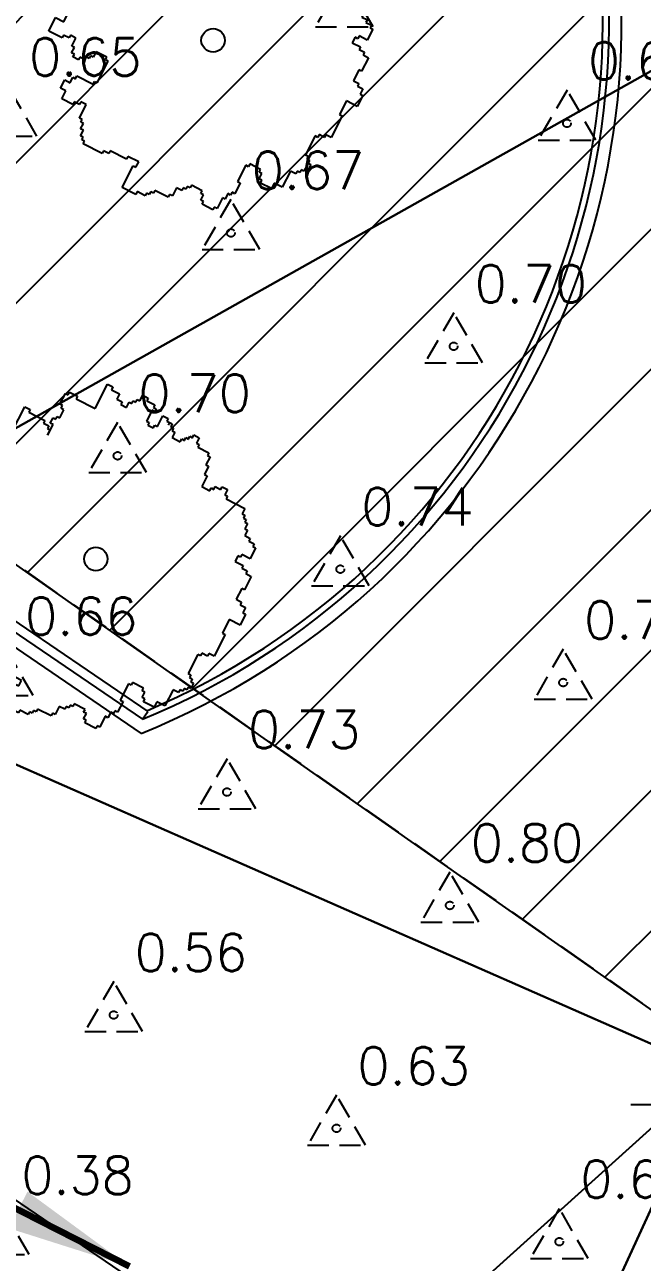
# Model space of a CAD drawing. Header units: metres. Extents: x 543100 to 543604, y 9574012 to 9574398.
# Drawn here: x 543201.81 to 543211.69, y 9574180.4 to 9574200.19 of the extents above; entities that cross this region are included whole.
import ezdxf

# ---------------------------------------------------------------- set-up
doc = ezdxf.new("R2010")
doc.units = ezdxf.units.M
doc.header["$LTSCALE"] = 0.1
for name, pattern in [('CONTINUO', [0]), ('DASHED2', [9.524999999999999, 6.35, -3.175]), ('HIDDEN', [9.524999999999999, 6.35, -3.175])]:
    doc.linetypes.add(name, pattern=pattern)
for name, color, linetype in [('###C_TOPO_TEXT', 7, 'Continuous'), ('#C_TOPO_TEXT', 7, 'Continuous'), ('#PROJ_PLATOS', 2, 'HIDDEN'), ('Area praça', 5, 'Continuous'), ('C-TOPO-TEXT', 7, 'Continuous'), ('HACHURA', 1, 'Continuous'), ('IMPL_CERCA', 8, 'Continuous'), ('IMPL_MEIO FIO', 8, 'Continuous'), ('IMPL_VEGETAÇÃO', 8, 'Continuous'), ('IMPL_ÁRVORES', 8, 'Continuous'), ('IMPLANTAÇÃO', 1, 'Continuous'), ('MalhaTriTG', 7, 'CONTINUO'), ('PROJ_PLATOS', 2, 'DASHED2'), ('XREF_IMPLNTACAO', 2, 'Continuous')]:
    doc.layers.add(name, color=color, linetype=linetype)
doc.layers.get('IMPLANTAÇÃO').off()
doc.styles.get("Standard").update_dxf_attribs({"font": 'simplex.shx'})
doc.dimstyles.get("Standard").update_dxf_attribs({"dimtxt": 0.18, "dimasz": 0.18, "dimexe": 0.18, "dimexo": 0.0625, "dimgap": 0.09, "dimtad": 0, "dimtih": 1, "dimtoh": 1, "dimdec": 4, "dimzin": 0, "dimdsep": 46, "dimtxsty": 'Standard', "dimcen": 0.09, "dimadec": 0, "dimazin": 0, "dimtfac": 1, "dimtdec": 4, "dimtofl": 0, "dimtmove": 0, "dimatfit": 3, "dimfxl": 1, "dimtolj": 1, "dimtzin": 0, "dimarcsym": 0})

# ---------------------------------------------------------------- blocks, each defined once
blk = doc.blocks.new('A$C76815E95')
at = {"layer": 'HACHURA'}
h = blk.add_hatch(dxfattribs=at)
h.set_pattern_fill('ANSI31', color=1, scale=0.5, style=0)
h.set_pattern_definition([(45, (-56.71623454557266, -140.2760906778276), (-1.122532015133644, 1.122532015133644), [])])
h.paths.add_polyline_path([(78.50253660278395, -21.53023425675929), (78.1706479433924, -22.02040452882648), (30.00293476006482, -129.1186275184155), (23.85615117452107, -140.2760906778276), (-56.71623454557266, -83.83502537757158), (-56.29154449922498, -82.40403590723872), (-2.601691384217702, 20.28950879722834), (78.41679475666024, -21.48937489651144)])
at = {"layer": 'HACHURA', "color": 8, "elevation": 30.47163635617762, "flags": 128}
blk.add_lwpolyline([(78.50253660278395, -21.53023425675929), (78.1706479433924, -22.02040452882648), (30.00293476006482, -129.1186275184155), (23.85615117452107, -140.2760906778276), (-56.71623454557266, -83.83502537757158), (-56.29154449922498, -82.40403590723872), (-2.601691384217702, 20.28950879722834), (78.41679475666024, -21.48937489651144)], close=True, dxfattribs=at)
blk = doc.blocks.new('Arv-sup')
at = {"layer": 'IMPL_VEGETAÇÃO', "color": 2}
for p, q in [((-0.8806546373597381, 2.060930780092463), (-0.8030544302922191, 2.060930780092463)), ((-0.8806546373597381, 1.71190549425117), (-0.8806546373597381, 2.060930780092463)), ((-0.8030544302922191, 2.060930780092463), (-0.8030544302922191, 2.022150266335885)), ((-0.4538556827279496, 2.060930780092463), (-0.415055821887476, 2.060930780092463)), ((-0.4538556827279496, 2.022150266335885), (-0.4538556827279496, 2.060930780092463)), ((-0.415055821887476, 2.138491807605618), (-0.3374561002065271, 2.138491807605618)), ((-0.415055821887476, 2.060930780092463), (-0.415055821887476, 2.138491807605618)), ((-0.3374561002065271, 2.138491807605618), (-0.3374561002065271, 2.09971129384904)), ((-0.3374561002065271, 2.09971129384904), (-0.2210565176851027, 2.09971129384904)), ((-0.2210565176851027, 2.09971129384904), (-0.2210565176851027, 2.060930780092463)), ((-0.2210565176851027, 2.060930780092463), (-0.1822566568446291, 2.060930780092463)), ((-0.1822566568446291, 2.060930780092463), (-0.1822566568446291, 2.022150266335885)), ((-0.8030544302922191, 2.022150266335885), (-0.6866548477707966, 2.022150266335885)), ((-0.6866548477707966, 2.022150266335885), (-0.6866548477707966, 1.94458890780669)), ((-0.6866548477707966, 1.94458890780669), (-0.6090551260898476, 1.94458890780669)), ((-0.6090551260898476, 1.94458890780669), (-0.6090551260898476, 1.905808394050112)), ((-0.6090551260898476, 1.905808394050112), (-0.5314554044088986, 1.905808394050112)), ((-0.5314554044088986, 1.983369752579293), (-0.492655543568425, 1.983369752579293)), ((-0.5314554044088986, 1.905808394050112), (-0.5314554044088986, 1.983369752579293)), ((-0.492655543568425, 2.022150266335885), (-0.4538556827279496, 2.022150266335885)), ((-0.492655543568425, 1.983369752579293), (-0.492655543568425, 2.022150266335885)), ((-0.2210565176851027, 2.022150266335885), (-0.2210565176851027, 1.86702788029352)), ((-0.1822566568446291, 2.022150266335885), (-0.2210565176851027, 2.022150266335885)), ((-0.06585707432320476, 2.022150266335885), (0.01174264735774422, 2.022150266335885)), ((-0.06585707432320476, 1.86702788029352), (-0.06585707432320476, 2.022150266335885)), ((0.01174264735774422, 2.022150266335885), (0.01174264735774422, 1.983369752579293)), ((0.01174264735774422, 1.983369752579293), (0.05054250819821782, 1.983369752579293)), ((0.01174264735774422, 1.983369752579293), (0.08934236903869142, 1.983369752579293)), ((0.05054250819821782, 1.983369752579293), (0.05054250819821782, 1.94458890780669)), ((0.08934236903869142, 1.983369752579293), (0.08934236903869142, 1.94458890780669)), ((0.08934236903869142, 1.94458890780669), (0.1281422298791668, 1.94458890780669)), ((0.1281422298791668, 1.94458890780669), (0.1281422298791668, 1.905808394050112)), ((0.1281422298791668, 1.905808394050112), (0.1669420907196404, 1.905808394050112)), ((0.1669420907196404, 1.905808394050112), (0.1669420907196404, 1.828247366536942)), ((0.3221415340815383, 1.905808394050112), (0.3609413949220137, 1.905808394050112)), ((0.3221415340815383, 1.86702788029352), (0.3221415340815383, 1.905808394050112)), ((0.3609413949220137, 1.94458890780669), (0.3997412557624873, 1.94458890780669)), ((0.3609413949220137, 1.905808394050112), (0.3609413949220137, 1.94458890780669)), ((0.3997412557624873, 1.983369752579293), (0.4773414628300063, 1.983369752579293)), ((0.3997412557624873, 1.94458890780669), (0.3997412557624873, 1.983369752579293)), ((0.4773414628300063, 1.983369752579293), (0.4773414628300063, 1.905808394050112)), ((0.4773414628300063, 1.905808394050112), (0.5161413236704799, 1.905808394050112)), ((0.5161413236704799, 1.905808394050112), (0.5161413236704799, 1.86702788029352)), ((-1.268653245764483, 1.750686008007747), (-1.152253663243059, 1.750686008007747)), ((-1.268653245764483, 1.71190549425117), (-1.268653245764483, 1.750686008007747)), ((-1.152253663243059, 1.750686008007747), (-1.152253663243059, 1.71190549425117)), ((-0.2210565176851027, 1.86702788029352), (-0.1822566568446291, 1.86702788029352)), ((-0.1822566568446291, 1.86702788029352), (-0.1822566568446291, 1.828247366536942)), ((-0.1822566568446291, 1.828247366536942), (-0.1046569351636801, 1.828247366536942)), ((-0.1046569351636801, 1.86702788029352), (-0.06585707432320476, 1.86702788029352)), ((-0.1046569351636801, 1.828247366536942), (-0.1046569351636801, 1.86702788029352)), ((0.1669420907196404, 1.828247366536942), (0.2833416732410647, 1.828247366536942)), ((0.2833416732410647, 1.86702788029352), (0.3221415340815383, 1.86702788029352)), ((0.2833416732410647, 1.828247366536942), (0.2833416732410647, 1.86702788029352)), ((0.5161413236704799, 1.86702788029352), (0.6713407670323779, 1.86702788029352)), ((0.6713407670323779, 1.86702788029352), (0.6713407670323779, 1.828247366536942)), ((0.6713407670323779, 1.828247366536942), (0.7101406278728533, 1.828247366536942)), ((0.7101406278728533, 1.828247366536942), (0.7101406278728533, 1.71190549425117)), ((-1.307453106604957, 1.71190549425117), (-1.268653245764483, 1.71190549425117)), ((-1.307453106604957, 1.556783108208819), (-1.307453106604957, 1.71190549425117)), ((-1.152253663243059, 1.71190549425117), (-0.8806546373597381, 1.71190549425117)), ((0.7101406278728533, 1.71190549425117), (0.7489404887133269, 1.71190549425117)), ((0.7489404887133269, 1.71190549425117), (0.7489404887133269, 1.595563621965397)), ((0.7489404887133269, 1.595563621965397), (0.7877403495538022, 1.595563621965397)), ((0.7877403495538022, 1.595563621965397), (0.7877403495538022, 1.440441235923046)), ((-1.268653245764483, 1.556783108208819), (-1.307453106604957, 1.556783108208819)), ((-1.268653245764483, 1.518002594452227), (-1.268653245764483, 1.556783108208819)), ((-1.229853384924008, 1.518002594452227), (-1.268653245764483, 1.518002594452227)), ((-1.229853384924008, 1.401660722166454), (-1.229853384924008, 1.518002594452227)), ((0.7877403495538022, 1.440441235923046), (0.9041399320752248, 1.440441235923046)), ((0.9041399320752248, 1.479221749679624), (0.9429397929157002, 1.479221749679624)), ((0.9041399320752248, 1.440441235923046), (0.9041399320752248, 1.479221749679624)), ((0.9429397929157002, 1.518002594452227), (1.020539514596647, 1.518002594452227)), ((0.9429397929157002, 1.479221749679624), (0.9429397929157002, 1.518002594452227)), ((1.020539514596647, 1.556783108208819), (1.098139236277596, 1.556783108208819)), ((1.020539514596647, 1.518002594452227), (1.020539514596647, 1.556783108208819)), ((1.098139236277596, 1.556783108208819), (1.098139236277596, 1.479221749679624)), ((1.098139236277596, 1.479221749679624), (1.136939097118072, 1.479221749679624)), ((1.136939097118072, 1.479221749679624), (1.136939097118072, 1.440441235923046)), ((1.136939097118072, 1.440441235923046), (1.408538123001392, 1.440441235923046)), ((1.408538123001392, 1.440441235923046), (1.408538123001392, 1.362880208409877)), ((-1.695451715009701, 0.7811711779970381), (-1.695451715009701, 1.324099363637274)), ((-1.695451715009701, 1.324099363637274), (-1.617851993328753, 1.324099363637274)), ((-1.617851993328753, 1.324099363637274), (-1.617851993328753, 1.285318849880682)), ((-1.617851993328753, 1.285318849880682), (-1.385052828285906, 1.285318849880682)), ((-1.385052828285906, 1.285318849880682), (-1.385052828285906, 1.246538336124104)), ((-1.307453106604957, 1.362880208409877), (-1.268653245764483, 1.362880208409877)), ((-1.307453106604957, 1.285318849880682), (-1.307453106604957, 1.362880208409877)), ((-1.268653245764483, 1.285318849880682), (-1.307453106604957, 1.285318849880682)), ((-1.268653245764483, 1.401660722166454), (-1.229853384924008, 1.401660722166454)), ((-1.268653245764483, 1.362880208409877), (-1.268653245764483, 1.401660722166454)), ((-1.268653245764483, 1.130196463838331), (-1.268653245764483, 1.285318849880682)), ((1.408538123001392, 1.362880208409877), (1.447337983841868, 1.362880208409877)), ((1.447337983841868, 1.362880208409877), (1.447337983841868, 1.324099363637274)), ((1.447337983841868, 1.324099363637274), (1.486137844682341, 1.324099363637274)), ((1.486137844682341, 1.324099363637274), (1.486137844682341, 1.285318849880682)), ((1.486137844682341, 1.285318849880682), (1.524937705522817, 1.285318849880682)), ((1.524937705522817, 1.285318849880682), (1.524937705522817, 1.207757822367526)), ((-1.385052828285906, 1.246538336124104), (-1.307453106604957, 1.246538336124104)), ((-1.307453106604957, 1.246538336124104), (-1.307453106604957, 1.207757822367526)), ((-1.307453106604957, 1.207757822367526), (-1.268653245764483, 1.207757822367526)), ((-1.268653245764483, 1.207757822367526), (-1.268653245764483, 1.130196463838331)), ((1.524937705522817, 1.207757822367526), (1.56373756636329, 1.207757822367526)), ((1.56373756636329, 1.207757822367526), (1.56373756636329, 1.130196463838331)), ((1.56373756636329, 1.130196463838331), (1.641337288044239, 1.130196463838331)), ((1.641337288044239, 1.130196463838331), (1.641337288044239, 1.091415950081753)), ((1.641337288044239, 1.091415950081753), (1.718937009725188, 1.091415950081753)), ((1.718937009725188, 1.091415950081753), (1.718937009725188, 1.052635436325176)), ((1.718937009725188, 1.052635436325176), (1.757736870565662, 1.052635436325176)), ((1.757736870565662, 1.052635436325176), (1.757736870565662, 0.8975130502828108)), ((1.602537427203764, 0.8587322055102078), (1.602537427203764, 0.7811711779970381)), ((1.641337288044239, 0.8587322055102078), (1.602537427203764, 0.8587322055102078)), ((1.641337288044239, 0.8975130502828108), (1.641337288044239, 0.8587322055102078)), ((1.757736870565662, 0.8975130502828108), (1.641337288044239, 0.8975130502828108)), ((-1.928250880052548, 0.7811711779970381), (-1.695451715009701, 0.7811711779970381)), ((-1.928250880052548, 0.7036101504838825), (-1.928250880052548, 0.7811711779970381)), ((-1.889451019212073, 0.7036101504838825), (-1.928250880052548, 0.7036101504838825)), ((-1.889451019212073, 0.6648293057112653), (-1.889451019212073, 0.7036101504838825)), ((-1.850651158371599, 0.6648293057112653), (-1.889451019212073, 0.6648293057112653)), ((-1.850651158371599, 0.470926405912337), (-1.850651158371599, 0.6648293057112653)), ((1.602537427203764, 0.7811711779970381), (1.718937009725188, 0.7811711779970381)), ((1.718937009725188, 0.7811711779970381), (1.718937009725188, 0.7423906642404603)), ((1.718937009725188, 0.7423906642404603), (1.796536731406137, 0.7423906642404603)), ((1.796536731406137, 0.7423906642404603), (1.796536731406137, 0.7036101504838825)), ((1.796536731406137, 0.7036101504838825), (1.874136938473656, 0.7036101504838825)), ((1.874136938473656, 0.7036101504838825), (1.874136938473656, 0.5097069196689148)), ((1.835337077633181, 0.5097069196689148), (1.835337077633181, 0.3545845336265643)), ((1.874136938473656, 0.5097069196689148), (1.835337077633181, 0.5097069196689148)), ((-1.889451019212073, 0.470926405912337), (-1.850651158371599, 0.470926405912337)), ((-1.889451019212073, 0.1994621475841996), (-1.889451019212073, 0.470926405912337)), ((1.835337077633181, 0.3545845336265643), (1.91293679931413, 0.3545845336265643)), ((1.91293679931413, 0.3545845336265643), (1.91293679931413, 0.3158040198699723)), ((-2.005850601733496, 0.1606816338276218), (-1.928250880052548, 0.1606816338276218)), ((-1.928250880052548, 0.1606816338276218), (-2.005850601733496, 0.1606816338276218)), ((-1.928250880052548, 0.1606816338276218), (-1.928250880052548, 0.121901120071044)), ((-1.928250880052548, -0.4210273965852167), (-1.928250880052548, 0.1606816338276218)), ((-1.850651158371599, 0.1994621475841996), (-1.889451019212073, 0.1994621475841996)), ((-1.850651158371599, 0.121901120071044), (-1.850651158371599, 0.1994621475841996)), ((1.91293679931413, 0.3158040198699723), (1.990536520995079, 0.3158040198699723)), ((1.990536520995079, 0.3158040198699723), (1.990536520995079, 0.2382429923568168)), ((1.990536520995079, 0.2382429923568168), (2.029336381835552, 0.2382429923568168)), ((2.029336381835552, 0.2382429923568168), (2.029336381835552, 0.08312060631445206)), ((-1.928250880052548, 0.121901120071044), (-1.850651158371599, 0.121901120071044)), ((1.874136938473656, 0.08312060631445206), (1.874136938473656, -0.1107826245005015)), ((2.029336381835552, 0.08312060631445206), (1.874136938473656, 0.08312060631445206)), ((1.874136938473656, -0.1107826245005015), (1.91293679931413, -0.1107826245005015)), ((1.91293679931413, -0.1107826245005015), (1.91293679931413, -0.4210273965852167)), ((-1.889451019212073, -0.4210273965852167), (-1.928250880052548, -0.4210273965852167)), ((-1.889451019212073, -0.4598079103417945), (-1.889451019212073, -0.4210273965852167)), ((-1.850651158371599, -0.4598079103417945), (-1.889451019212073, -0.4598079103417945)), ((-1.850651158371599, -0.4985884240983864), (-1.850651158371599, -0.4598079103417945)), ((1.757736870565662, -0.4598079103417945), (1.757736870565662, -0.4985884240983864)), ((1.835337077633181, -0.4598079103417945), (1.757736870565662, -0.4598079103417945)), ((1.835337077633181, -0.4210273965852167), (1.835337077633181, -0.4598079103417945)), ((1.91293679931413, -0.4210273965852167), (1.835337077633181, -0.4210273965852167)), ((-1.811851297531124, -0.4985884240983864), (-1.850651158371599, -0.4985884240983864)), ((-1.811851297531124, -0.653710810140737), (-1.811851297531124, -0.4985884240983864)), ((1.718937009725188, -0.4985884240983864), (1.718937009725188, -0.7700526824265097)), ((1.757736870565662, -0.4985884240983864), (1.718937009725188, -0.4985884240983864)), ((-1.928250880052548, -0.653710810140737), (-1.811851297531124, -0.653710810140737)), ((-1.928250880052548, -0.8476137099396652), (-1.928250880052548, -0.653710810140737)), ((-1.656651854169227, -0.7700526824265097), (-1.656651854169227, -0.8088331961830875)), ((-1.579052132488278, -0.7700526824265097), (-1.656651854169227, -0.7700526824265097)), ((-1.579052132488278, -0.8863942236962572), (-1.579052132488278, -0.7700526824265097)), ((1.718937009725188, -0.7700526824265097), (1.757736870565662, -0.7700526824265097)), ((1.757736870565662, -0.7700526824265097), (1.757736870565662, -0.8088331961830875)), ((-1.734251575850176, -0.8476137099396652), (-1.928250880052548, -0.8476137099396652)), ((-1.734251575850176, -0.8088331961830875), (-1.734251575850176, -0.8476137099396652)), ((-1.656651854169227, -0.8088331961830875), (-1.734251575850176, -0.8088331961830875)), ((-1.540252271647804, -0.8863942236962572), (-1.579052132488278, -0.8863942236962572)), ((-1.540252271647804, -0.963955582225438), (-1.540252271647804, -0.8863942236962572)), ((-1.385052828285906, -0.9251750684688602), (-1.385052828285906, -0.963955582225438)), ((-1.307453106604957, -0.9251750684688602), (-1.385052828285906, -0.9251750684688602)), ((-1.307453106604957, -0.8863942236962572), (-1.307453106604957, -0.9251750684688602)), ((-1.268653245764483, -0.8863942236962572), (-1.307453106604957, -0.8863942236962572)), ((-1.268653245764483, -0.8088331961830875), (-1.268653245764483, -0.8863942236962572)), ((-1.113453802402585, -0.8088331961830875), (-1.268653245764483, -0.8088331961830875)), ((-1.113453802402585, -0.8476137099396652), (-1.113453802402585, -0.8088331961830875)), ((-1.07465394156211, -0.8476137099396652), (-1.113453802402585, -0.8476137099396652)), ((-1.07465394156211, -1.15785848202438), (-1.07465394156211, -0.8476137099396652)), ((1.757736870565662, -0.8088331961830875), (1.796536731406137, -0.8088331961830875)), ((1.796536731406137, -0.8088331961830875), (1.796536731406137, -0.8476137099396652)), ((1.796536731406137, -0.8476137099396652), (1.835337077633181, -0.8476137099396652)), ((1.796536731406137, -0.9251750684688602), (1.796536731406137, -0.963955582225438)), ((1.835337077633181, -0.9251750684688602), (1.796536731406137, -0.9251750684688602)), ((1.835337077633181, -0.8476137099396652), (1.835337077633181, -0.9251750684688602)), ((-1.501452410807329, -0.963955582225438), (-1.540252271647804, -0.963955582225438)), ((-1.501452410807329, -1.00273609598203), (-1.501452410807329, -0.963955582225438)), ((-1.42385268912638, -1.00273609598203), (-1.501452410807329, -1.00273609598203)), ((-1.42385268912638, -0.963955582225438), (-1.42385268912638, -1.00273609598203)), ((-1.385052828285906, -0.963955582225438), (-1.42385268912638, -0.963955582225438)), ((1.641337288044239, -1.041516609738608), (1.641337288044239, -1.274200354310153)), ((1.718937009725188, -1.041516609738608), (1.641337288044239, -1.041516609738608)), ((1.718937009725188, -1.00273609598203), (1.718937009725188, -1.041516609738608)), ((1.757736870565662, -1.00273609598203), (1.718937009725188, -1.00273609598203)), ((1.757736870565662, -0.963955582225438), (1.757736870565662, -1.00273609598203)), ((1.796536731406137, -0.963955582225438), (1.757736870565662, -0.963955582225438)), ((-1.385052828285906, -1.235419840553575), (-1.346252967445432, -1.235419840553575)), ((-1.385052828285906, -1.312980868066731), (-1.385052828285906, -1.235419840553575)), ((-1.346252967445432, -1.196638995780958), (-1.113453802402585, -1.196638995780958)), ((-1.346252967445432, -1.235419840553575), (-1.346252967445432, -1.196638995780958)), ((-1.113453802402585, -1.15785848202438), (-1.07465394156211, -1.15785848202438)), ((-1.113453802402585, -1.196638995780958), (-1.113453802402585, -1.15785848202438)), ((-1.113453802402585, -1.15785848202438), (-1.113453802402585, -1.196638995780958)), ((-1.113453802402585, -1.196638995780958), (-1.113453802402585, -1.15785848202438)), ((1.098139236277596, -1.235419840553575), (1.098139236277596, -1.468103254109096)), ((1.136939097118072, -1.235419840553575), (1.098139236277596, -1.235419840553575)), ((1.29213854047997, -1.196638995780958), (1.136939097118072, -1.196638995780958)), ((1.136939097118072, -1.196638995780958), (1.136939097118072, -1.235419840553575)), ((1.29213854047997, -1.235419840553575), (1.29213854047997, -1.196638995780958)), ((1.330938401320443, -1.235419840553575), (1.29213854047997, -1.235419840553575)), ((1.330938401320443, -1.312980868066731), (1.330938401320443, -1.235419840553575)), ((-1.462652549966855, -1.312980868066731), (-1.385052828285906, -1.312980868066731)), ((-1.462652549966855, -1.429322740352504), (-1.462652549966855, -1.312980868066731)), ((1.369738262160919, -1.312980868066731), (1.330938401320443, -1.312980868066731)), ((1.369738262160919, -1.351761381823323), (1.369738262160919, -1.312980868066731)), ((1.524937705522817, -1.351761381823323), (1.369738262160919, -1.351761381823323)), ((1.524937705522817, -1.274200354310153), (1.524937705522817, -1.351761381823323)), ((1.641337288044239, -1.274200354310153), (1.524937705522817, -1.274200354310153)), ((-1.385052828285906, -1.429322740352504), (-1.462652549966855, -1.429322740352504)), ((-1.385052828285906, -1.545664612638276), (-1.385052828285906, -1.429322740352504)), ((-1.229853384924008, -1.545664612638276), (-1.385052828285906, -1.545664612638276)), ((-1.229853384924008, -1.506883767865673), (-1.229853384924008, -1.545664612638276)), ((-1.152253663243059, -1.506883767865673), (-1.229853384924008, -1.506883767865673)), ((-1.152253663243059, -1.468103254109096), (-1.152253663243059, -1.506883767865673)), ((-1.07465394156211, -1.468103254109096), (-1.152253663243059, -1.468103254109096)), ((-1.07465394156211, -1.662006153908024), (-1.07465394156211, -1.468103254109096)), ((1.098139236277596, -1.468103254109096), (1.136939097118072, -1.468103254109096)), ((1.136939097118072, -1.468103254109096), (1.136939097118072, -1.623225640151446)), ((-1.035854080721636, -1.662006153908024), (-1.07465394156211, -1.662006153908024)), ((-1.035854080721636, -1.700786998680641), (-1.035854080721636, -1.662006153908024)), ((-0.9970542198811607, -1.700786998680641), (-1.035854080721636, -1.700786998680641)), ((-0.9970542198811607, -1.778348026193797), (-0.9970542198811607, -1.700786998680641)), ((1.020539514596647, -1.739567512437219), (1.020539514596647, -1.894689898479569)), ((1.059339375437123, -1.739567512437219), (1.020539514596647, -1.739567512437219)), ((1.059339375437123, -1.662006153908024), (1.059339375437123, -1.739567512437219)), ((1.098139236277596, -1.662006153908024), (1.059339375437123, -1.662006153908024)), ((1.098139236277596, -1.623225640151446), (1.098139236277596, -1.662006153908024)), ((1.136939097118072, -1.623225640151446), (1.098139236277596, -1.623225640151446)), ((-0.9582543590406871, -1.778348026193797), (-0.9970542198811607, -1.778348026193797)), ((-0.9582543590406871, -1.855909053706966), (-0.9582543590406871, -1.778348026193797)), ((-0.9194544982002117, -1.855909053706966), (-0.9582543590406871, -1.855909053706966)), ((-0.9194544982002117, -1.894689898479569), (-0.9194544982002117, -1.855909053706966)), ((-0.8806546373597381, -1.894689898479569), (-0.9194544982002117, -1.894689898479569)), ((-0.8806546373597381, -1.933470412236161), (-0.8806546373597381, -1.894689898479569)), ((-0.6090551260898476, -1.894689898479569), (-0.6090551260898476, -1.933470412236161)), ((-0.5314554044088986, -1.894689898479569), (-0.6090551260898476, -1.894689898479569)), ((-0.5314554044088986, -1.855909053706966), (-0.5314554044088986, -1.894689898479569)), ((-0.2986562393660517, -1.855909053706966), (-0.5314554044088986, -1.855909053706966)), ((-0.1434567960041537, -1.817128539950389), (-0.2986562393660517, -1.817128539950389)), ((-0.2986562393660517, -1.817128539950389), (-0.2986562393660517, -1.855909053706966)), ((-0.1822566568446291, -2.204934670564285), (-0.1822566568446291, -1.894689898479569)), ((-0.1822566568446291, -1.894689898479569), (-0.1434567960041537, -1.894689898479569)), ((-0.1434567960041537, -1.894689898479569), (-0.1434567960041537, -1.817128539950389)), ((0.4385411166029627, -1.894689898479569), (0.4385411166029627, -2.011031439749317)), ((0.5161413236704799, -1.894689898479569), (0.4385411166029627, -1.894689898479569)), ((0.5161413236704799, -1.855909053706966), (0.5161413236704799, -1.894689898479569)), ((0.5549411845109553, -1.855909053706966), (0.5161413236704799, -1.855909053706966)), ((0.5549411845109553, -1.817128539950389), (0.5549411845109553, -1.855909053706966)), ((0.5937410453514289, -1.817128539950389), (0.5549411845109553, -1.817128539950389)), ((0.5937410453514289, -1.778348026193797), (0.5937410453514289, -1.817128539950389)), ((0.7489404887133269, -1.778348026193797), (0.5937410453514289, -1.778348026193797)), ((0.7489404887133269, -1.817128539950389), (0.7489404887133269, -1.778348026193797)), ((0.7877403495538022, -1.817128539950389), (0.7489404887133269, -1.817128539950389)), ((0.7877403495538022, -1.894689898479569), (0.7877403495538022, -1.817128539950389)), ((0.8265402103942758, -1.894689898479569), (0.7877403495538022, -1.894689898479569)), ((0.8265402103942758, -1.933470412236161), (0.8265402103942758, -1.894689898479569)), ((0.9817396537561738, -1.894689898479569), (0.9817396537561738, -1.933470412236161)), ((1.020539514596647, -1.894689898479569), (0.9817396537561738, -1.894689898479569)), ((-0.6090551260898476, -1.933470412236161), (-0.8806546373597381, -1.933470412236161)), ((0.2057419515601158, -2.049812284521934), (0.2057419515601158, -2.088592798278512)), ((0.3997412557624873, -2.049812284521934), (0.2057419515601158, -2.049812284521934)), ((0.3997412557624873, -2.011031439749317), (0.3997412557624873, -2.049812284521934)), ((0.4385411166029627, -2.011031439749317), (0.3997412557624873, -2.011031439749317)), ((0.9817396537561738, -1.933470412236161), (0.8265402103942758, -1.933470412236161)), ((0.01174264735774422, -2.204934670564285), (-0.1822566568446291, -2.204934670564285)), ((0.01174264735774422, -2.166153825791667), (0.01174264735774422, -2.204934670564285)), ((0.1281422298791668, -2.166153825791667), (0.01174264735774422, -2.166153825791667)), ((0.1281422298791668, -2.12737331203509), (0.1281422298791668, -2.166153825791667)), ((0.1669420907196404, -2.12737331203509), (0.1281422298791668, -2.12737331203509)), ((0.1669420907196404, -2.088592798278512), (0.1669420907196404, -2.12737331203509)), ((0.2057419515601158, -2.088592798278512), (0.1669420907196404, -2.088592798278512))]:
    blk.add_line(p, q, dxfattribs=at)
blk.add_circle((0, 1.4210854715202e-14), 0.15, dxfattribs=at)
blk = doc.blocks.new('A$C00972E22')
at = {"layer": 'IMPL_CERCA'}
for p, q in [((44.20571121678222, 90.32808083482087), (72.54059206834063, 86.70246939174831)), ((44.18667307158466, 90.17929391004145), (72.5215539233759, 86.55368246883154)), ((72.5215539233759, 86.55368246883154), (72.54059206845704, 86.70246939361095))]:
    blk.add_line(p, q, dxfattribs=at)
at = {"layer": 'IMPL_MEIO FIO', "color": 1}
blk.add_line((44.24353397870436, 89.97038760967553), (72.60253764444496, 86.34168951958418), dxfattribs=at)
for centre, radius, start, end in [((63.34687442716677, 94.4110109526664), 12.27941864160871, 318.9172580882334, 118.9471194413683), ((63.34687442821451, 94.41101095080376), 12.07941863985146, 319.4227714024685, 118.9471194472051), ((63.34687442821451, 94.41101095080376), 11.97941863985146, 319.964483244743, 118.9471194472051)]:
    blk.add_arc(centre, radius, start, end, dxfattribs=at)
at = {"layer": 'IMPL_ÁRVORES', "xscale": 1.25, "yscale": 1.25, "zscale": 1.25}
for p in [(68.60308698948938, 96.7440850045532), (70.69255602080375, 88.49963312223554)]:
    blk.add_blockref('Arv-sup', p, dxfattribs=at)
blk = doc.blocks.new('Base_Implantacao')
at = {"layer": 'Area praça'}
blk.add_lwpolyline([(543169.375966441, 9574203.375737434), (543253.5850714714, 9574146.03478178), (543319.7998506648, 9574291.166109739), (543234.3774111079, 9574331.16525853)], close=True, dxfattribs=at)
at = {"layer": 'IMPLANTAÇÃO', "rotation": 333.0393706475627}
blk.add_blockref('A$C00972E22', (543099.8097354489, 9574144.815856133), dxfattribs=at)
at = {"layer": 'MalhaTriTG', "color": 132}
mesh = blk.add_polyface(dxfattribs=at)
corners = [(543176.729, 9574192.765, 30.868), (543180.502, 9574198.731, 30.876), (543167.061, 9574201.461, 31.347), (543165.999, 9574209.837, 31.42), (543180.461, 9574218.809, 31.176), (543198.271, 9574209.736, 30.556), (543183.119, 9574217.394, 30.998), (543196.284, 9574190.719, 30.635), (543214.869, 9574201.169, 30.374), (543202.877, 9574228.947, 30.531), (543218.951, 9574222.118, 30.361), (543234.05, 9574215.321, 30.261), (543230.544, 9574191.565, 30.227), (543174.98, 9574227.004, 31.33), (543184.667, 9574238.023, 31.282), (543171.161, 9574219.715, 31.378), (543196.349, 9574252.1, 31.162), (543200.318, 9574249.958, 30.749), (543180.842, 9574238.534, 31.317), (543172.773, 9574242.281, 31.61), (543181.592, 9574239.297, 31.451), (543177.486, 9574251.493, 31.583), (543187.66, 9574251.739, 31.282), (543174.643, 9574250.343, 31.617), (543209.413, 9574244.793, 30.556), (543223.881, 9574236.865, 30.379), (543238.336, 9574229.355, 30.188), (543221.894, 9574259.531, 30.495), (543253.212, 9574224.513, 30.191), (543259.882, 9574241.736, 30.032), (543240.585, 9574250.291, 30.176), (543248.6, 9574210.1, 30.139), (543261.591, 9574204.385, 30.088), (543248.316, 9574182.248, 30.087), (543269.51, 9574216.865, 29.996), (543277.509, 9574234.871, 29.901), (543270.435, 9574261.497, 30.138)]
mesh.append_faces([[corners[k] for k in face] for face in [(0, 1, 2), (3, 1, 4), (1, 5, 6), (1, 7, 5), (8, 5, 7), (6, 5, 9), (10, 8, 11), (5, 8, 10), (12, 11, 8), (4, 1, 6), (13, 4, 14), (4, 13, 15), (16, 14, 17), (13, 14, 18), (19, 18, 20), (18, 19, 13), (20, 18, 14), (19, 20, 21), (22, 20, 14), (19, 21, 23), (20, 22, 21), (14, 16, 22), (4, 6, 14), (9, 17, 14), (17, 9, 24), (9, 25, 24), (25, 9, 10), (26, 25, 10), (24, 25, 27), (6, 9, 14), (5, 10, 9), (26, 11, 28), (26, 29, 30), (25, 26, 30), (31, 11, 12), (32, 28, 31), (28, 29, 26), (11, 31, 28), (31, 33, 32), (28, 32, 34), (34, 35, 28), (29, 28, 35), (36, 29, 35), (11, 26, 10)]], dxfattribs={"color": 132})
mesh = blk.add_polyface(dxfattribs=at)
corners = [(543142.756, 9574194.541, 31.722), (543148.318, 9574190.698, 31.624), (543151.565, 9574196.499, 31.609), (543165.31, 9574192.044, 31.151), (543178.769, 9574179.812, 30.825), (543176.729, 9574192.765, 30.868), (543154.598, 9574198.364, 31.621), (543180.502, 9574198.731, 30.876), (543188.743, 9574184.577, 31), (543167.061, 9574201.461, 31.347), (543157.511, 9574198.838, 31.405), (543195.541, 9574163.399, 30.542), (543212.146, 9574141.696, 30.606), (543217.527, 9574151.083, 30.588), (543203.54, 9574153.613, 30.565), (543204.89, 9574166.147, 30.691), (543210.062, 9574160.14, 30.652), (543213.866, 9574164.081, 30.605), (543227.87, 9574138.514, 30.536), (543242.024, 9574164.941, 30.147), (543196.284, 9574190.719, 30.635), (543189.881, 9574180.728, 30.729), (543199.388, 9574171.327, 30.672), (543212.837, 9574183.447, 30.322), (543228.12, 9574178.146, 30.249), (543230.544, 9574191.565, 30.227), (543214.869, 9574201.169, 30.374), (543248.316, 9574182.248, 30.087), (543233.964, 9574136.193, 30.404), (543243.37, 9574169.714, 30.153), (543270.17, 9574136.639, 31.32), (543248.6, 9574210.1, 30.139), (543261.591, 9574204.385, 30.088), (543269.51, 9574216.865, 29.996)]
mesh.append_faces([[corners[k] for k in face] for face in [(0, 1, 2), (2, 1, 3), (3, 4, 5), (3, 6, 2), (7, 5, 8), (9, 3, 5), (3, 10, 6), (5, 4, 8), (3, 1, 4), (1, 11, 4), (12, 13, 14), (15, 11, 14), (16, 14, 13), (15, 14, 16), (16, 13, 17), (14, 11, 1), (13, 18, 19), (13, 19, 17), (20, 8, 21), (21, 8, 4), (22, 21, 11), (20, 21, 22), (20, 22, 23), (20, 7, 8), (23, 15, 17), (17, 15, 16), (19, 24, 17), (23, 17, 24), (23, 25, 26), (25, 23, 24), (26, 20, 23), (25, 24, 27), (23, 22, 15), (22, 11, 15), (11, 21, 4), (18, 28, 19), (19, 29, 24), (27, 24, 29), (19, 30, 29), (29, 30, 27), (27, 31, 25), (32, 27, 30), (30, 33, 32)]], dxfattribs={"color": 132})
blk = doc.blocks.new('STA')
blk.add_lwpolyline([(0, 0.9999999999999964), (-0.8660254037844339, -0.5000000000000036), (0.8660254037844339, -0.5000000000000036)], close=True)
blk.add_circle((0, 0), 0.1181215260333346)

msp = doc.modelspace()

# ---------------------------------------------------------------- linework, layer by layer
at = {"layer": '#C_TOPO_TEXT', "color": 7, "linetype": 'Continuous', "lineweight": -3}
msp.add_line((543211.5014307429, 9574182.918642009, 31.19999999999935), (543216.5014307429, 9574182.918642009, 31.19999999999935), dxfattribs=at)
at = {"layer": '#PROJ_PLATOS'}
msp.add_line((543173.7152378828, 9574211.139174659, 31.4), (543254.2876236029, 9574154.698109359, 31), dxfattribs=at)
at = {"layer": 'Area praça'}
msp.add_lwpolyline([(543169.375966441, 9574203.375737434), (543253.5850714714, 9574146.03478178), (543319.7998506648, 9574291.166109739), (543234.3774111079, 9574331.16525853)], close=True, dxfattribs=at)

# ---------------------------------------------------------------- block references
at = {"layer": 'HACHURA', "color": 1}
msp.add_blockref('A$C76815E95', (543230.4314724284, 9574294.974200036, -0.07163635617761699), dxfattribs=at)
at = {"layer": 'PROJ_PLATOS', "color": 2, "linetype": 'Continuous', "lineweight": -3, "xscale": 0.5333333333333333, "yscale": 0.5333333333333333, "zscale": 0.5333333333333333}
for p in [(543206.9176161616, 9574200.427663494, 0.6474728752951889), (543201.5388305133, 9574198.675902966, 0.6518557744610207), (543210.48288925, 9574198.614150934, 0.6634887582086451), (543205.1041036017, 9574196.862390406, 0.6671800853802664), (543208.6693766899, 9574195.048877846, 0.7028192396512362), (543203.2905910416, 9574193.297117317, 0.6973990148499198), (543206.8558641298, 9574191.483604757, 0.7421497211195991), (543201.4770784815, 9574189.73184423, 0.6648219853866485), (543210.4211372182, 9574189.670092197, 0.7869004273899203), (543205.0423515697, 9574187.91833167, 0.7346641195389545), (543208.6076246582, 9574186.10481911, 0.8045062536948938), (543203.2288390098, 9574184.35305858, 0.5628725061820032), (543206.794112098, 9574182.53954602, 0.6301893019549015), (543201.4153264497, 9574180.787785493, 0.380452799167484), (543210.3593851865, 9574180.72603346, 0.6922870616972403)]:
    msp.add_blockref('STA', p, dxfattribs=at)
at = {"layer": 'XREF_IMPLNTACAO'}
msp.add_blockref('Base_Implantacao', (0, 0), dxfattribs=at)

# ---------------------------------------------------------------- texts
at = {"layer": 'C-TOPO-TEXT', "color": 7, "linetype": 'Continuous', "lineweight": -3, "char_height": 0.6, "attachment_point": 4}
for s, insert in [('0.65', (543201.8738305132, 9574199.675902966)), ('0.66', (543210.81788925, 9574199.614150934)), ('0.67', (543205.4391036016, 9574197.862390406)), ('0.70', (543209.0043766899, 9574196.048877846)), ('0.70', (543203.6255910415, 9574194.297117317)), ('0.74', (543207.1908641298, 9574192.483604757)), ('0.66', (543201.8120784814, 9574190.73184423)), ('0.79', (543210.7561372182, 9574190.670092197)), ('0.73', (543205.3773515697, 9574188.91833167)), ('0.80', (543208.9426246581, 9574187.10481911)), ('0.56', (543203.5638390097, 9574185.35305858)), ('0.63', (543207.129112098, 9574183.53954602)), ('0.38', (543201.7503264496, 9574181.787785493)), ('0.69', (543210.6943851864, 9574181.72603346))]:
    msp.add_mtext(s, dxfattribs=dict(at, insert=insert))

# ---------------------------------------------------------------- meshes
at = {"layer": 'MalhaTriTG', "color": 132}
mesh = msp.add_polyface(dxfattribs=at)
corners = [(543176.729, 9574192.765, 30.868), (543180.502, 9574198.731, 30.876), (543167.061, 9574201.461, 31.347), (543165.999, 9574209.837, 31.42), (543180.461, 9574218.809, 31.176), (543198.271, 9574209.736, 30.556), (543183.119, 9574217.394, 30.998), (543196.284, 9574190.719, 30.635), (543214.869, 9574201.169, 30.374), (543202.877, 9574228.947, 30.531), (543218.951, 9574222.118, 30.361), (543234.05, 9574215.321, 30.261), (543230.544, 9574191.565, 30.227), (543174.98, 9574227.004, 31.33), (543184.667, 9574238.023, 31.282), (543171.161, 9574219.715, 31.378), (543196.349, 9574252.1, 31.162), (543200.318, 9574249.958, 30.749), (543180.842, 9574238.534, 31.317), (543172.773, 9574242.281, 31.61), (543181.592, 9574239.297, 31.451), (543177.486, 9574251.493, 31.583), (543187.66, 9574251.739, 31.282), (543174.643, 9574250.343, 31.617), (543209.413, 9574244.793, 30.556), (543223.881, 9574236.865, 30.379), (543238.336, 9574229.355, 30.188), (543221.894, 9574259.531, 30.495), (543253.212, 9574224.513, 30.191), (543259.882, 9574241.736, 30.032), (543240.585, 9574250.291, 30.176), (543248.6, 9574210.1, 30.139), (543261.591, 9574204.385, 30.088), (543248.316, 9574182.248, 30.087), (543269.51, 9574216.865, 29.996), (543277.509, 9574234.871, 29.901), (543270.435, 9574261.497, 30.138)]
mesh.append_faces([[corners[k] for k in face] for face in [(0, 1, 2), (3, 1, 4), (1, 5, 6), (1, 7, 5), (8, 5, 7), (6, 5, 9), (10, 8, 11), (5, 8, 10), (12, 11, 8), (4, 1, 6), (13, 4, 14), (4, 13, 15), (16, 14, 17), (13, 14, 18), (19, 18, 20), (18, 19, 13), (20, 18, 14), (19, 20, 21), (22, 20, 14), (19, 21, 23), (20, 22, 21), (14, 16, 22), (4, 6, 14), (9, 17, 14), (17, 9, 24), (9, 25, 24), (25, 9, 10), (26, 25, 10), (24, 25, 27), (6, 9, 14), (5, 10, 9), (26, 11, 28), (26, 29, 30), (25, 26, 30), (31, 11, 12), (32, 28, 31), (28, 29, 26), (11, 31, 28), (31, 33, 32), (28, 32, 34), (34, 35, 28), (29, 28, 35), (36, 29, 35), (11, 26, 10)]], dxfattribs={"color": 132})
mesh = msp.add_polyface(dxfattribs=at)
corners = [(543142.756, 9574194.541, 31.722), (543148.318, 9574190.698, 31.624), (543151.565, 9574196.499, 31.609), (543165.31, 9574192.044, 31.151), (543178.769, 9574179.812, 30.825), (543176.729, 9574192.765, 30.868), (543154.598, 9574198.364, 31.621), (543180.502, 9574198.731, 30.876), (543188.743, 9574184.577, 31), (543167.061, 9574201.461, 31.347), (543157.511, 9574198.838, 31.405), (543195.541, 9574163.399, 30.542), (543212.146, 9574141.696, 30.606), (543217.527, 9574151.083, 30.588), (543203.54, 9574153.613, 30.565), (543204.89, 9574166.147, 30.691), (543210.062, 9574160.14, 30.652), (543213.866, 9574164.081, 30.605), (543227.87, 9574138.514, 30.536), (543242.024, 9574164.941, 30.147), (543196.284, 9574190.719, 30.635), (543189.881, 9574180.728, 30.729), (543199.388, 9574171.327, 30.672), (543212.837, 9574183.447, 30.322), (543228.12, 9574178.146, 30.249), (543230.544, 9574191.565, 30.227), (543214.869, 9574201.169, 30.374), (543248.316, 9574182.248, 30.087), (543233.964, 9574136.193, 30.404), (543243.37, 9574169.714, 30.153), (543270.17, 9574136.639, 31.32), (543248.6, 9574210.1, 30.139), (543261.591, 9574204.385, 30.088), (543269.51, 9574216.865, 29.996)]
mesh.append_faces([[corners[k] for k in face] for face in [(0, 1, 2), (2, 1, 3), (3, 4, 5), (3, 6, 2), (7, 5, 8), (9, 3, 5), (3, 10, 6), (5, 4, 8), (3, 1, 4), (1, 11, 4), (12, 13, 14), (15, 11, 14), (16, 14, 13), (15, 14, 16), (16, 13, 17), (14, 11, 1), (13, 18, 19), (13, 19, 17), (20, 8, 21), (21, 8, 4), (22, 21, 11), (20, 21, 22), (20, 22, 23), (20, 7, 8), (23, 15, 17), (17, 15, 16), (19, 24, 17), (23, 17, 24), (23, 25, 26), (25, 23, 24), (26, 20, 23), (25, 24, 27), (23, 22, 15), (22, 11, 15), (11, 21, 4), (18, 28, 19), (19, 29, 24), (27, 24, 29), (19, 30, 29), (29, 30, 27), (27, 31, 25), (32, 27, 30), (30, 33, 32)]], dxfattribs={"color": 132})

# ---------------------------------------------------------------- leaders
at = {"layer": '###C_TOPO_TEXT', "color": 7, "linetype": 'Continuous', "lineweight": -3}
msp.add_leader([(543203.4832889164, 9574180.32785571, 0.0001503871744546843), (543194.570106235, 9574184.861637084, -0.0001503871744546843)], dimstyle='Standard', override={"dimscale": 1, "dimasz": 2, "dimclrd": 256, "dimlwd": 65535}, dxfattribs=at)

doc.saveas('drawing.dxf')
